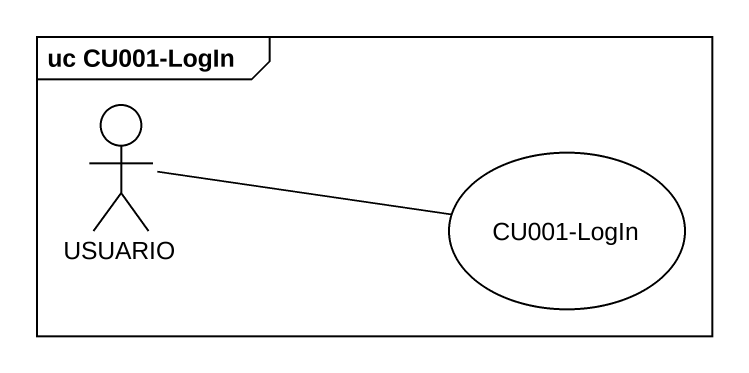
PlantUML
@startuml
mainframe uc CU001-LogIn
actor USUARIO
usecase "CU001-LogIn" as CU001_LogIn
USUARIO -right- CU001_LogIn
@enduml
